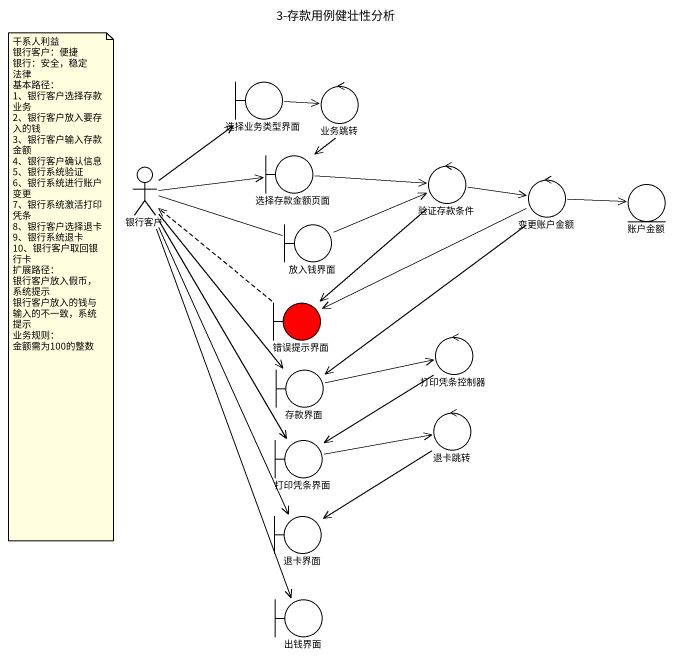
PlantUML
@startuml
title 3-存款用例健壮性分析
boundary 选择业务类型界面
control 业务跳转
boundary 选择存款金额页面
actor 银行客户
control 验证存款条件
control 变更账户金额
entity 账户金额
boundary 放入钱界面
boundary 错误提示界面 #FF0000
control 打印凭条控制器
boundary 存款界面
control 退卡跳转
boundary 打印凭条界面
boundary 退卡界面
boundary 出钱界面
选择业务类型界面 -right-> 业务跳转
业务跳转 --> 选择存款金额页面
选择存款金额页面 -right-> 验证存款条件
银行客户 -up-> 选择业务类型界面
银行客户 -right-> 选择存款金额页面
银行客户 -right- 放入钱界面
银行客户 --> 存款界面
银行客户 --> 打印凭条界面
银行客户 --> 退卡界面
银行客户 --> 出钱界面
验证存款条件 -right-> 变更账户金额
验证存款条件 --> 错误提示界面
变更账户金额 -right-> 账户金额
变更账户金额 -left-> 错误提示界面
变更账户金额 --> 存款界面
放入钱界面 -right-> 验证存款条件
错误提示界面 .up.> 银行客户
打印凭条控制器 --> 打印凭条界面
存款界面 -right-> 打印凭条控制器
退卡跳转 --> 退卡界面
打印凭条界面 -right-> 退卡跳转
note as N1
  干系人利益
  银行客户：便捷
  银行：安全，稳定
  法律
  基本路径：
  1、银行客户选择存款业务
  2、银行客户放入要存入的钱
  3、银行客户输入存款金额
  4、银行客户确认信息
  5、银行系统验证
  6、银行系统进行账户变更
  7、银行系统激活打印凭条
  8、银行客户选择退卡
  9、银行系统退卡
  10、银行客户取回银行卡
  扩展路径：
  银行客户放入假币，系统提示
  银行客户放入的钱与输入的不一致，系统提示
  业务规则：
  金额需为100的整数
end note
@enduml
